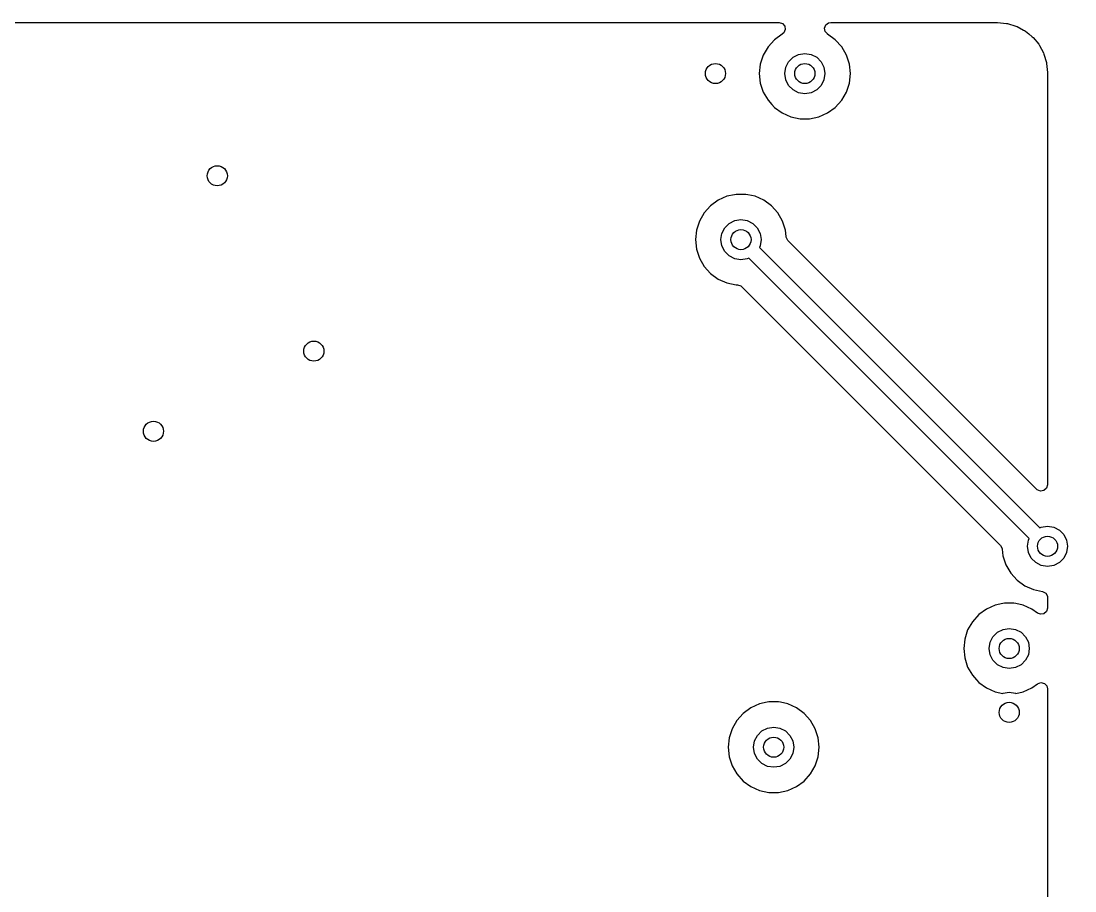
# Model space of a CAD drawing. Extents: x 116 to 183, y -93.2 to -37.6.
# Drawn here: x 141.39 to 162.34, y -75.94 to -58.65 of the extents above; entities that cross this region are included whole.
import ezdxf

# ---------------------------------------------------------------- set-up
doc = ezdxf.new("R2010")
doc.units = 0
doc.layers.add('BLACK', color=7, linetype='CONTINUOUS')

msp = doc.modelspace()

# ---------------------------------------------------------------- linework, layer by layer
at = {"layer": 'BLACK', "linetype": 'CONTINUOUS'}
for p, q in [((139.464419, -58.674), (156.45807, -58.674)), ((156.45807, -58.674), (156.525109, -58.693685)), ((157.445371, -58.680821), (157.48593, -58.674)), ((157.48593, -58.674), (160.791907, -58.674)), ((160.791907, -58.674), (160.804061, -58.674597)), ((160.804061, -58.674597), (160.980941, -58.692018)), ((156.551783, -58.879203), (156.52438, -58.901827)), ((156.525109, -58.693685), (156.570864, -58.746489)), ((156.580808, -58.815647), (156.551783, -58.879203)), ((156.570864, -58.746489), (156.580808, -58.815647)), ((157.362491, -58.786216), (157.388458, -58.721351)), ((157.375716, -58.854823), (157.362491, -58.786216)), ((157.420016, -58.901281), (157.375716, -58.854823)), ((157.388458, -58.721351), (157.445371, -58.680821)), ((160.980941, -58.692018), (161.004769, -58.696757)), ((161.004769, -58.696757), (161.169001, -58.746576)), ((161.169001, -58.746576), (161.191453, -58.755877)), ((161.191453, -58.755877), (161.319573, -58.824358)), ((161.319573, -58.824358), (161.342798, -58.836772)), ((161.342798, -58.836772), (161.363008, -58.850276)), ((161.363008, -58.850276), (161.425824, -58.901827)), ((156.366129, -59.017111), (156.239466, -59.157785)), ((156.519265, -58.905851), (156.366129, -59.017111)), ((156.520067, -58.905389), (156.519265, -58.905851)), ((156.521274, -58.904392), (156.520067, -58.905389)), ((156.524527, -58.902029), (156.521274, -58.904392)), ((156.52438, -58.901827), (156.524527, -58.902029)), ((157.419473, -58.902029), (157.420016, -58.901281)), ((157.423561, -58.904999), (157.419473, -58.902029)), ((157.423933, -58.905389), (157.423561, -58.904999)), ((157.424734, -58.905851), (157.423933, -58.905389)), ((157.57787, -59.017111), (157.424734, -58.905851)), ((157.577871, -59.017112), (157.57787, -59.017111)), ((157.704533, -59.157784), (157.577871, -59.017112)), ((161.425824, -58.901827), (161.495666, -58.959145)), ((161.495666, -58.959145), (161.512854, -58.976333)), ((161.512854, -58.976333), (161.621722, -59.108989)), ((156.239466, -59.157785), (156.144821, -59.321715)), ((156.848393, -59.309577), (156.972, -59.29)), ((156.972, -59.29), (157.095607, -59.309577)), ((157.799179, -59.321716), (157.704533, -59.157784)), ((161.621722, -59.108989), (161.635227, -59.129201)), ((161.635227, -59.129201), (161.716121, -59.280543)), ((161.716121, -59.280543), (161.725424, -59.303001)), ((161.725424, -59.303001), (161.77524, -59.467224)), ((156.086326, -59.501744), (156.06654, -59.69)), ((156.086327, -59.50174), (156.086326, -59.501744)), ((156.144818, -59.321722), (156.086327, -59.50174)), ((156.144821, -59.321715), (156.144818, -59.321722)), ((156.591577, -59.566393), (156.648393, -59.454886)), ((156.648393, -59.454886), (156.736886, -59.366393)), ((156.736886, -59.366393), (156.848393, -59.309577)), ((157.095607, -59.309577), (157.207114, -59.366393)), ((157.207114, -59.366393), (157.295607, -59.454886)), ((157.295607, -59.454886), (157.352423, -59.566393)), ((157.857674, -59.501744), (157.799179, -59.321716)), ((157.87746, -59.69), (157.857674, -59.501744)), ((161.77524, -59.467224), (161.779982, -59.491065)), ((161.779982, -59.491065), (161.797403, -59.667938)), ((156.06654, -59.69), (156.086326, -59.878256)), ((156.572, -59.69), (156.591577, -59.566393)), ((156.591577, -59.813607), (156.572, -59.69)), ((157.352423, -59.566393), (157.372, -59.69)), ((157.372, -59.69), (157.352423, -59.813607)), ((157.857674, -59.878256), (157.87746, -59.69)), ((161.797403, -59.667938), (161.798, -59.680092)), ((161.798, -59.680092), (161.798, -67.868692)), ((156.086326, -59.878256), (156.086327, -59.878259)), ((156.086327, -59.878259), (156.144818, -60.058277)), ((156.648393, -59.925114), (156.591577, -59.813607)), ((156.736886, -60.013607), (156.648393, -59.925114)), ((157.295607, -59.925114), (157.207114, -60.013607)), ((157.352423, -59.813607), (157.295607, -59.925114)), ((157.799179, -60.058284), (157.857674, -59.878256)), ((156.144818, -60.058277), (156.144821, -60.058284)), ((156.144821, -60.058284), (156.239467, -60.222216)), ((156.848393, -60.070423), (156.736886, -60.013607)), ((156.972, -60.09), (156.848393, -60.070423)), ((157.095607, -60.070423), (156.972, -60.09)), ((157.207114, -60.013607), (157.095607, -60.070423)), ((157.704533, -60.222216), (157.799179, -60.058284)), ((156.239467, -60.222216), (156.314352, -60.305384)), ((156.314352, -60.305384), (156.366129, -60.362888)), ((157.577871, -60.362888), (157.704533, -60.222216)), ((156.366129, -60.362888), (156.519265, -60.474148)), ((156.519265, -60.474148), (156.51927, -60.474151)), ((156.51927, -60.474151), (156.692192, -60.551142)), ((156.692192, -60.551142), (156.692197, -60.551144)), ((156.692197, -60.551144), (156.877354, -60.5905)), ((157.066646, -60.5905), (157.251803, -60.551144)), ((157.251803, -60.551144), (157.42473, -60.474151)), ((157.42473, -60.474151), (157.577871, -60.362888)), ((156.877354, -60.5905), (156.877355, -60.5905)), ((156.877355, -60.5905), (157.066644, -60.5905)), ((157.066644, -60.5905), (157.066646, -60.5905)), ((155.249265, -62.207851), (155.096129, -62.319111)), ((155.24927, -62.207848), (155.249265, -62.207851)), ((155.422192, -62.130857), (155.24927, -62.207848)), ((155.422197, -62.130855), (155.422192, -62.130857)), ((155.574897, -62.098398), (155.422197, -62.130855)), ((155.607354, -62.0915), (155.574897, -62.098398)), ((155.796646, -62.0915), (155.607354, -62.0915)), ((155.836001, -62.099865), (155.796646, -62.0915)), ((155.981802, -62.130855), (155.836001, -62.099865)), ((155.981807, -62.130857), (155.981802, -62.130855)), ((156.154729, -62.207848), (155.981807, -62.130857)), ((156.154734, -62.207851), (156.154729, -62.207848)), ((156.30787, -62.319111), (156.154734, -62.207851)), ((155.096129, -62.319111), (154.969466, -62.459785)), ((156.307871, -62.319112), (156.30787, -62.319111)), ((156.434533, -62.459784), (156.307871, -62.319112)), ((154.874818, -62.623722), (154.816327, -62.80374)), ((154.874821, -62.623715), (154.874818, -62.623722)), ((154.969466, -62.459785), (154.874821, -62.623715)), ((155.466886, -62.668393), (155.578393, -62.611577)), ((155.578393, -62.611577), (155.702, -62.592)), ((155.702, -62.592), (155.825607, -62.611577)), ((155.825607, -62.611577), (155.937114, -62.668393)), ((156.529179, -62.623716), (156.434533, -62.459784)), ((156.587672, -62.80374), (156.529179, -62.623716)), ((154.816326, -62.803744), (154.79654, -62.992)), ((154.816327, -62.80374), (154.816326, -62.803744)), ((155.302, -62.992), (155.321577, -62.868393)), ((155.321577, -62.868393), (155.378393, -62.756886)), ((155.378393, -62.756886), (155.466886, -62.668393)), ((155.937114, -62.668393), (156.025607, -62.756886)), ((156.025607, -62.756886), (156.082423, -62.868393)), ((156.082423, -62.868393), (156.102, -62.992)), ((156.587674, -62.803745), (156.587672, -62.80374)), ((156.601168, -62.932141), (156.587674, -62.803745)), ((154.79654, -62.992), (154.816326, -63.180256)), ((155.321577, -63.115607), (155.302, -62.992)), ((156.102, -62.992), (156.082423, -63.115607)), ((156.603323, -62.945539), (156.601168, -62.932141)), ((156.636808, -63.006862), (156.603323, -62.945539)), ((161.586319, -67.956373), (156.636808, -63.006862)), ((154.816326, -63.180256), (154.816327, -63.180259)), ((154.816327, -63.180259), (154.874818, -63.360277)), ((155.378393, -63.227114), (155.321577, -63.115607)), ((155.466886, -63.315607), (155.378393, -63.227114)), ((156.082423, -63.115607), (156.06734, -63.145208)), ((156.06734, -63.145208), (161.644791, -68.722659)), ((154.874818, -63.360277), (154.874821, -63.360284)), ((154.874821, -63.360284), (154.969467, -63.524216)), ((155.578393, -63.372423), (155.466886, -63.315607)), ((155.702, -63.392), (155.578393, -63.372423)), ((155.825607, -63.372423), (155.702, -63.392)), ((155.855208, -63.35734), (155.825607, -63.372423)), ((161.432659, -68.934791), (155.855208, -63.35734)), ((154.969467, -63.524216), (155.096129, -63.664888)), ((155.096129, -63.664888), (155.249265, -63.776148)), ((155.249265, -63.776148), (155.24927, -63.776151)), ((155.24927, -63.776151), (155.422192, -63.853142)), ((155.422192, -63.853142), (155.422197, -63.853144)), ((155.422197, -63.853144), (155.607354, -63.8925)), ((155.607354, -63.8925), (155.631192, -63.8925)), ((155.631192, -63.8925), (155.698231, -63.912185)), ((155.698231, -63.912185), (155.718873, -63.928819)), ((155.718873, -63.928819), (160.863191, -69.073137)), ((161.798, -67.868692), (161.778315, -67.935731)), ((161.592797, -67.962405), (161.586319, -67.956373)), ((161.656353, -67.99143), (161.592797, -67.962405)), ((161.725511, -67.981486), (161.656353, -67.99143)), ((161.778315, -67.935731), (161.725511, -67.981486)), ((161.644791, -68.722659), (161.674393, -68.707577)), ((161.674393, -68.707577), (161.798, -68.688)), ((161.798, -68.688), (161.921607, -68.707577)), ((161.921607, -68.707577), (162.033114, -68.764393)), ((161.417577, -68.964393), (161.432659, -68.934791)), ((162.033114, -68.764393), (162.121607, -68.852886)), ((162.121607, -68.852886), (162.178423, -68.964393)), ((160.863191, -69.073137), (160.896676, -69.13446)), ((160.896676, -69.13446), (160.89883, -69.147851)), ((160.89883, -69.147851), (160.912326, -69.276256)), ((161.398, -69.088), (161.417577, -68.964393)), ((161.417577, -69.211607), (161.398, -69.088)), ((162.178423, -68.964393), (162.198, -69.088)), ((162.198, -69.088), (162.178423, -69.211607)), ((160.912326, -69.276256), (160.912327, -69.276259)), ((160.912327, -69.276259), (160.970818, -69.456277)), ((161.474393, -69.323114), (161.417577, -69.211607)), ((161.562886, -69.411607), (161.474393, -69.323114)), ((162.121607, -69.323114), (162.033114, -69.411607)), ((162.178423, -69.211607), (162.121607, -69.323114)), ((160.970818, -69.456277), (160.970821, -69.456284)), ((160.970821, -69.456284), (161.065467, -69.620216)), ((161.674393, -69.468423), (161.562886, -69.411607)), ((161.798, -69.488), (161.674393, -69.468423)), ((161.921607, -69.468423), (161.798, -69.488)), ((162.033114, -69.411607), (161.921607, -69.468423)), ((161.065467, -69.620216), (161.192129, -69.760888)), ((161.192129, -69.760888), (161.345265, -69.872148)), ((161.345265, -69.872148), (161.34527, -69.872151)), ((161.34527, -69.872151), (161.518192, -69.949142)), ((161.518192, -69.949142), (161.518193, -69.949142)), ((161.518193, -69.949142), (161.518197, -69.949144)), ((161.518197, -69.949144), (161.699781, -69.98774)), ((161.699781, -69.98774), (161.761262, -70.020932)), ((161.761262, -70.020932), (161.795039, -70.082095)), ((161.795039, -70.082095), (161.798, -70.10903)), ((161.798, -70.10903), (161.798, -70.317182)), ((160.583265, -70.335851), (160.430129, -70.447111)), ((160.58327, -70.335848), (160.583265, -70.335851)), ((160.756192, -70.258857), (160.58327, -70.335848)), ((160.756197, -70.258855), (160.756192, -70.258857)), ((160.908897, -70.226398), (160.756197, -70.258855)), ((160.941354, -70.2195), (160.908897, -70.226398)), ((161.130646, -70.2195), (160.941354, -70.2195)), ((161.170001, -70.227865), (161.130646, -70.2195)), ((161.315802, -70.258855), (161.170001, -70.227865)), ((161.315807, -70.258857), (161.315802, -70.258855)), ((161.488729, -70.335848), (161.315807, -70.258857)), ((161.488734, -70.335851), (161.488729, -70.335848)), ((161.601115, -70.4175), (161.488734, -70.335851)), ((161.778315, -70.384221), (161.725511, -70.429976)), ((161.798, -70.317182), (161.778315, -70.384221)), ((160.303466, -70.587785), (160.208821, -70.751715)), ((160.430129, -70.447111), (160.303466, -70.587785)), ((161.656353, -70.43992), (161.601115, -70.4175)), ((161.725511, -70.429976), (161.656353, -70.43992)), ((160.208818, -70.751722), (160.150327, -70.93174)), ((160.208821, -70.751715), (160.208818, -70.751722)), ((160.712393, -70.884886), (160.800886, -70.796393)), ((160.800886, -70.796393), (160.912393, -70.739577)), ((160.912393, -70.739577), (161.036, -70.72)), ((161.036, -70.72), (161.159607, -70.739577)), ((161.159607, -70.739577), (161.271114, -70.796393)), ((161.271114, -70.796393), (161.359607, -70.884886)), ((160.150326, -70.931744), (160.13054, -71.12)), ((160.150327, -70.93174), (160.150326, -70.931744)), ((160.636, -71.12), (160.655577, -70.996393)), ((160.655577, -70.996393), (160.712393, -70.884886)), ((161.359607, -70.884886), (161.416423, -70.996393)), ((161.416423, -70.996393), (161.436, -71.12)), ((160.13054, -71.12), (160.150326, -71.308256)), ((160.655577, -71.243607), (160.636, -71.12)), ((160.712393, -71.355114), (160.655577, -71.243607)), ((161.416423, -71.243607), (161.359607, -71.355114)), ((161.436, -71.12), (161.416423, -71.243607)), ((160.150326, -71.308256), (160.150327, -71.308259)), ((160.150327, -71.308259), (160.208818, -71.488277)), ((160.800886, -71.443607), (160.712393, -71.355114)), ((160.912393, -71.500423), (160.800886, -71.443607)), ((161.271114, -71.443607), (161.159607, -71.500423)), ((161.359607, -71.355114), (161.271114, -71.443607)), ((160.208818, -71.488277), (160.208821, -71.488284)), ((160.208821, -71.488284), (160.303467, -71.652216)), ((160.303467, -71.652216), (160.384559, -71.742277)), ((161.036, -71.52), (160.912393, -71.500423)), ((161.159607, -71.500423), (161.036, -71.52)), ((160.384559, -71.742277), (160.430129, -71.792888)), ((160.430129, -71.792888), (160.583265, -71.904148)), ((161.48873, -71.904151), (161.601115, -71.822499)), ((161.601115, -71.822499), (161.666921, -71.799019)), ((161.666921, -71.799019), (161.734975, -71.814844)), ((161.734975, -71.814844), (161.78367, -71.86495)), ((161.78367, -71.86495), (161.798, -71.922817)), ((160.583265, -71.904148), (160.58327, -71.904151)), ((160.58327, -71.904151), (160.756192, -71.981142)), ((160.756192, -71.981142), (160.756197, -71.981144)), ((160.756197, -71.981144), (160.90579, -72.01294)), ((160.90579, -72.01294), (160.912393, -72.009577)), ((160.912393, -72.009577), (161.036, -71.99)), ((161.036, -71.99), (161.159607, -72.009577)), ((161.159607, -72.009577), (161.166209, -72.01294)), ((161.166209, -72.01294), (161.315803, -71.981144)), ((161.315803, -71.981144), (161.48873, -71.904151)), ((161.798, -71.922817), (161.798, -89.422742)), ((155.899505, -72.298101), (155.746369, -72.409361)), ((155.89951, -72.298098), (155.899505, -72.298101)), ((156.072432, -72.221107), (155.89951, -72.298098)), ((156.072437, -72.221105), (156.072432, -72.221107)), ((156.225137, -72.188648), (156.072437, -72.221105)), ((156.257594, -72.18175), (156.225137, -72.188648)), ((156.446886, -72.18175), (156.257594, -72.18175)), ((156.486241, -72.190115), (156.446886, -72.18175)), ((156.632042, -72.221105), (156.486241, -72.190115)), ((156.632047, -72.221107), (156.632042, -72.221105)), ((156.804969, -72.298098), (156.632047, -72.221107)), ((156.804974, -72.298101), (156.804969, -72.298098)), ((156.95811, -72.409361), (156.804974, -72.298101)), ((155.746369, -72.409361), (155.619706, -72.550035)), ((156.958111, -72.409362), (156.95811, -72.409361)), ((157.084773, -72.550034), (156.958111, -72.409362)), ((155.525058, -72.713972), (155.466567, -72.89399)), ((155.525061, -72.713965), (155.525058, -72.713972)), ((155.619706, -72.550035), (155.525061, -72.713965)), ((156.117126, -72.758643), (156.228633, -72.701827)), ((156.228633, -72.701827), (156.35224, -72.68225)), ((156.35224, -72.68225), (156.475847, -72.701827)), ((156.475847, -72.701827), (156.587354, -72.758643)), ((157.179419, -72.713966), (157.084773, -72.550034)), ((157.237914, -72.893994), (157.179419, -72.713966)), ((155.466566, -72.893994), (155.44678, -73.08225)), ((155.466567, -72.89399), (155.466566, -72.893994)), ((155.971817, -72.958643), (156.028633, -72.847136)), ((156.028633, -72.847136), (156.117126, -72.758643)), ((156.587354, -72.758643), (156.675847, -72.847136)), ((156.675847, -72.847136), (156.732663, -72.958643)), ((157.2577, -73.08225), (157.237914, -72.893994)), ((155.44678, -73.08225), (155.466566, -73.270506)), ((155.95224, -73.08225), (155.971817, -72.958643)), ((155.971817, -73.205857), (155.95224, -73.08225)), ((156.732663, -72.958643), (156.75224, -73.08225)), ((156.75224, -73.08225), (156.732663, -73.205857)), ((157.237914, -73.270506), (157.2577, -73.08225)), ((155.466566, -73.270506), (155.466567, -73.270509)), ((155.466567, -73.270509), (155.525058, -73.450527)), ((156.028633, -73.317364), (155.971817, -73.205857)), ((156.117126, -73.405857), (156.028633, -73.317364)), ((156.675847, -73.317364), (156.587354, -73.405857)), ((156.732663, -73.205857), (156.675847, -73.317364)), ((157.179419, -73.450534), (157.237914, -73.270506)), ((155.525058, -73.450527), (155.525061, -73.450534)), ((155.525061, -73.450534), (155.619707, -73.614466)), ((156.228633, -73.462673), (156.117126, -73.405857)), ((156.35224, -73.48225), (156.228633, -73.462673)), ((156.475847, -73.462673), (156.35224, -73.48225)), ((156.587354, -73.405857), (156.475847, -73.462673)), ((157.084773, -73.614466), (157.179419, -73.450534)), ((155.619707, -73.614466), (155.746369, -73.755138)), ((155.746369, -73.755138), (155.899505, -73.866398)), ((156.80497, -73.866401), (156.958111, -73.755138)), ((156.958111, -73.755138), (157.084773, -73.614466)), ((155.899505, -73.866398), (155.89951, -73.866401)), ((155.89951, -73.866401), (156.072432, -73.943392)), ((156.072432, -73.943392), (156.072437, -73.943394)), ((156.072437, -73.943394), (156.257594, -73.98275)), ((156.446886, -73.98275), (156.632043, -73.943394)), ((156.632043, -73.943394), (156.80497, -73.866401)), ((156.257594, -73.98275), (156.257595, -73.98275)), ((156.257595, -73.98275), (156.446884, -73.98275)), ((156.446884, -73.98275), (156.446886, -73.98275))]:
    msp.add_line(p, q, dxfattribs=at)
at = {"layer": 'BLACK'}
for centre in [(155.194, -59.69), (156.972, -59.69), (145.288, -61.722), (155.702, -62.992), (147.20824, -65.20825), (144.018, -66.802), (161.798, -69.088), (161.036, -71.12), (161.036, -72.39), (156.35224, -73.08225)]:
    msp.add_circle(centre, 0.2, dxfattribs=at)
msp.add_arc((149.479, -71.074279), 33.493849, -399.6709423, -140.3290577, dxfattribs=at)

doc.saveas('drawing.dxf')
